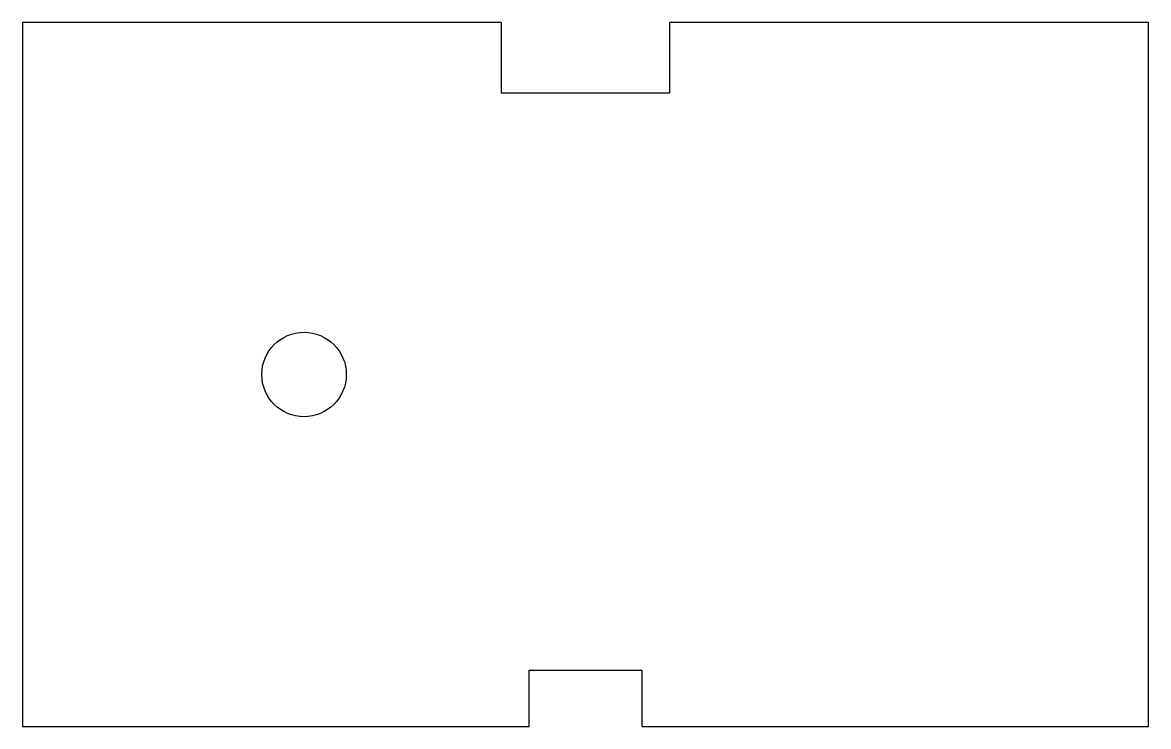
# Model space of a CAD drawing. Header units: millimetres. Extents: x 0 to 400, y 0 to 250.
import ezdxf

# ---------------------------------------------------------------- set-up
doc = ezdxf.new("R2010")
doc.units = ezdxf.units.MM

msp = doc.modelspace()

# ---------------------------------------------------------------- linework, layer by layer
for p, q in [((170, 250), (0, 250)), ((0, 250), (0, 0)), ((400, 250), (230, 250)), ((400, 0), (400, 250)), ((180, 0), (180, 20)), ((180, 20), (220, 20)), ((220, 20), (220, 0)), ((0, 0), (180, 0)), ((220, 0), (400, 0))]:
    msp.add_line(p, q)
msp.add_circle((100, 125), 15)
at = {"layer": 'CUT'}
for p, q in [((170, 250), (170, 225)), ((230, 225), (230, 250)), ((170, 225), (230, 225))]:
    msp.add_line(p, q, dxfattribs=at)

doc.saveas('drawing.dxf')
